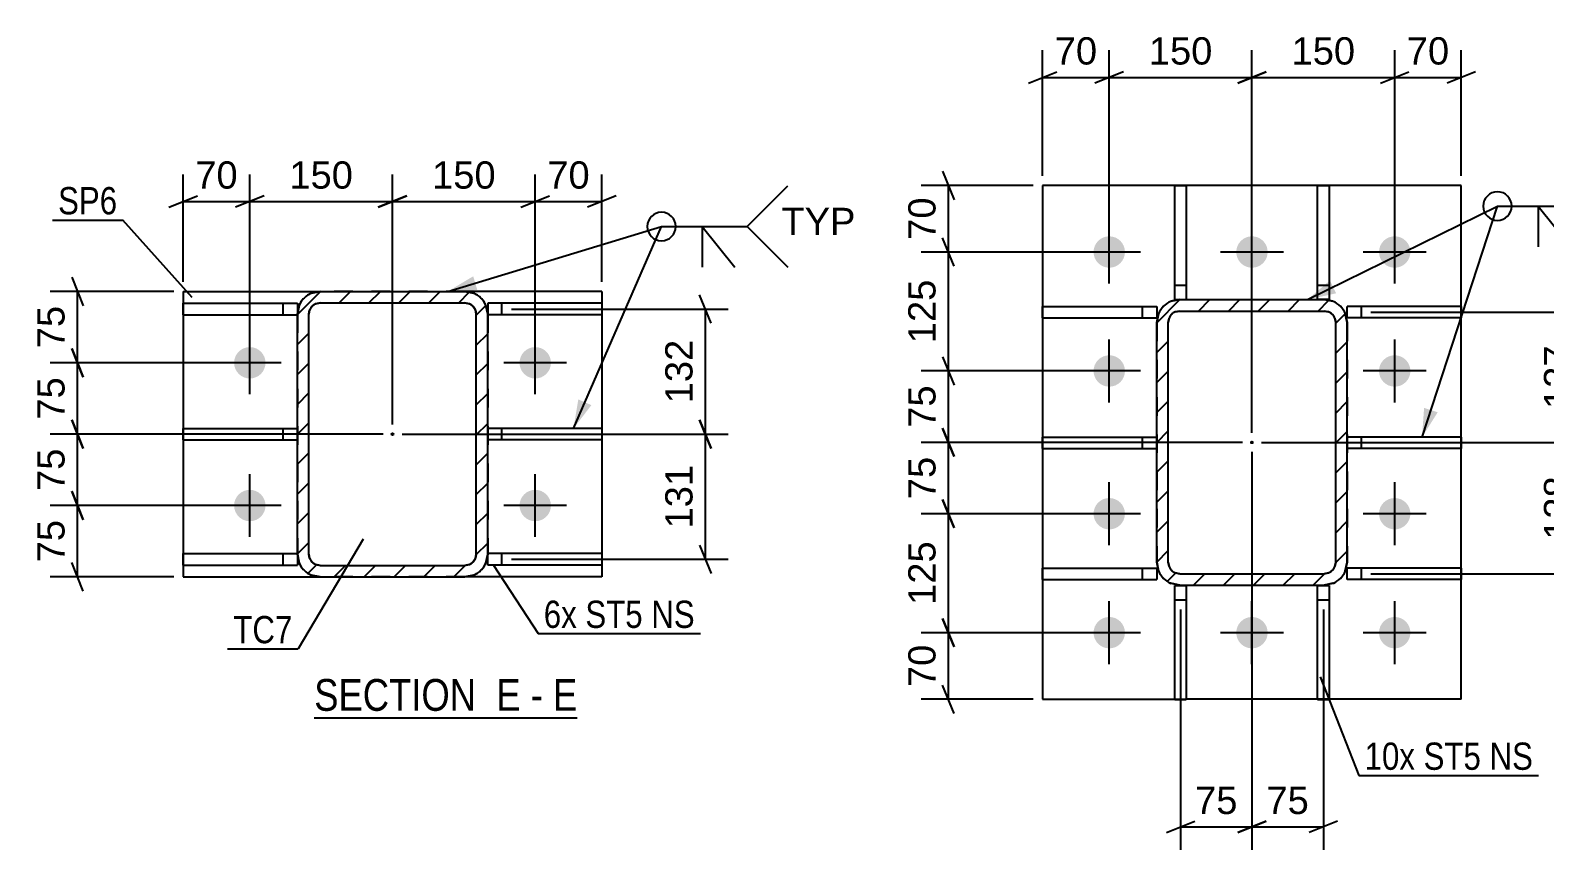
# Model space of a CAD drawing. Header units: millimetres. Extents: x 0 to 841, y 0 to 594.
# Drawn here: x 322.2 to 481.4, y 92.9 to 179 of the extents above; entities that cross this region are included whole.
import ezdxf

# ---------------------------------------------------------------- set-up
doc = ezdxf.new("R2010")
doc.units = ezdxf.units.MM
doc.linetypes.add('DXK_LINE_DOT2', pattern=[3.9198, 1.9599, -1.9599])
doc.linetypes.add('DXK_LINE_DOT3', pattern=[5.9187, 2.979, -0.9799, 0.9799, -0.9799])
doc.styles.add('Arial', font='ARIAL.TTF', dxfattribs={"height": 0.2})
doc.styles.add('Arial Narrow', font='ARIALN.TTF', dxfattribs={"height": 0.2})

# ---------------------------------------------------------------- blocks, each defined once
blk = doc.blocks.new('Unknown-284856987-15 - 11050')
at = {"color": 6, "linetype": 'Continuous'}
blk.add_line((352.08, 106.75), (379.72, 106.75), dxfattribs=at)
at = {"color": 0, "linetype": 'Continuous'}
for points in [[(370.18, 107.5), (370.18, 111), (352.08, 111), (352.08, 107.5)], [(373.79, 107.5), (373.79, 111), (371.23, 111), (371.23, 107.5)], [(376.12, 107.5), (376.12, 111), (374.84, 111), (374.84, 107.5)], [(379.72, 107.5), (379.72, 111), (377.17, 111), (377.17, 107.5)]]:
    blk.add_wipeout(points, dxfattribs=at)
at = {"color": 7, "linetype": 'Continuous', "style": 'Arial Narrow'}
for s, p in [('SECTION ', (352.08, 107.5)), ('E', (371.23, 107.5)), ('E', (377.17, 107.5)), ('-', (374.84, 107.5))]:
    blk.add_text(s, height=3.34, dxfattribs=at).set_placement(p)
blk = doc.blocks.new('Part-284856987-11074 - 11050')
at = {"color": 2, "linetype": 'Continuous'}
for p, q in [((382.31, 124.02), (370.31, 124.02)), ((370.31, 122.82), (370.31, 123.97)), ((382.31, 122.82), (370.31, 122.82)), ((382.31, 124.02), (382.31, 122.82))]:
    blk.add_line(p, q, dxfattribs=at)
at = {"color": 7, "linetype": 'DXK_LINE_DOT2'}
for p, q in [((370.31, 123.97), (370.31, 124.02)), ((370.31, 124.02), (370.31, 123.97)), ((371.81, 122.82), (371.81, 124.02))]:
    blk.add_line(p, q, dxfattribs=at)
blk = doc.blocks.new('Part-284856987-11075 - 11050')
at = {"color": 2, "linetype": 'Continuous'}
for p, q in [((338.31, 135.97), (338.31, 137.17)), ((338.31, 137.17), (350.31, 137.17)), ((338.31, 135.97), (350.31, 135.97))]:
    blk.add_line(p, q, dxfattribs=at)
at = {"color": 7, "linetype": 'DXK_LINE_DOT2'}
for p, q in [((348.81, 135.97), (348.81, 137.17)), ((350.31, 137.17), (350.31, 135.97))]:
    blk.add_line(p, q, dxfattribs=at)
blk = doc.blocks.new('Part-284856987-11051 - 11050')
at = {"linetype": 'Continuous'}
h = blk.add_hatch(dxfattribs=at)
h.set_pattern_fill('', scale=0.7, style=0, pattern_type=0)
h.set_pattern_definition([(45, (370.125, 150.0878), (-1.57154, 1.57154), [])])
h.paths.add_polyline_path([(370.31, 149.17), (370.13, 150.09), (369.6, 150.87), (368.83, 151.39), (367.91, 151.57), (352.71, 151.57), (351.79, 151.39), (351.01, 150.87), (350.49, 150.09), (350.31, 149.17), (350.31, 123.97), (350.49, 123.05), (351.01, 122.27), (351.79, 121.75), (352.71, 121.57), (367.91, 121.57), (368.83, 121.75), (369.6, 122.27), (370.13, 123.05), (370.31, 123.97)])
h.paths.add_polyline_path([(369.02, 123.51), (368.76, 123.12), (368.37, 122.86), (367.91, 122.77), (352.71, 122.77), (352.25, 122.86), (351.86, 123.12), (351.6, 123.51), (351.51, 123.97), (351.51, 149.17), (351.6, 149.63), (351.86, 150.02), (352.25, 150.28), (352.71, 150.37), (367.91, 150.37), (368.37, 150.28), (368.76, 150.02), (369.02, 149.63), (369.11, 149.17), (369.11, 123.97)])
blk.add_hatch(color=246, dxfattribs=at).paths.add_polyline_path([(360.31, 136.47, -1), (360.31, 136.67, -1)])
at = {"color": 7, "linetype": 'DXK_LINE_DOT2'}
for p, q in [((351.79, 151.39), (352.71, 151.57)), ((352.71, 151.57), (367.91, 151.57)), ((367.91, 151.57), (368.83, 151.39)), ((350.31, 149.17), (350.49, 150.09)), ((351.6, 149.63), (351.51, 149.17)), ((352.71, 150.37), (352.25, 150.28)), ((352.71, 150.37), (367.91, 150.37)), ((368.37, 150.28), (367.91, 150.37)), ((369.11, 149.17), (369.02, 149.63)), ((370.13, 150.09), (370.31, 149.17)), ((350.31, 149.17), (350.31, 123.97)), ((351.51, 123.97), (351.51, 149.17)), ((369.11, 123.97), (369.11, 149.17)), ((370.31, 149.17), (370.31, 123.97)), ((350.49, 123.05), (350.31, 123.97)), ((351.51, 123.97), (351.6, 123.51)), ((352.25, 122.86), (352.71, 122.77)), ((352.71, 122.77), (367.91, 122.77)), ((367.91, 122.77), (368.37, 122.86)), ((369.02, 123.51), (369.11, 123.97)), ((370.31, 123.97), (370.13, 123.05)), ((352.71, 121.57), (351.79, 121.75)), ((352.71, 121.57), (367.91, 121.57)), ((368.83, 121.75), (367.91, 121.57))]:
    blk.add_line(p, q, dxfattribs=at)
at = {"color": 2, "linetype": 'Continuous'}
for p, q in [((352.71, 151.57), (351.79, 151.39)), ((352.71, 151.57), (367.91, 151.57)), ((368.83, 151.39), (367.91, 151.57)), ((350.49, 150.09), (350.31, 149.17)), ((351.51, 149.17), (351.6, 149.63)), ((352.25, 150.28), (352.71, 150.37)), ((352.71, 150.37), (367.91, 150.37)), ((367.91, 150.37), (368.37, 150.28)), ((369.02, 149.63), (369.11, 149.17)), ((370.31, 149.17), (370.13, 150.09)), ((350.31, 123.97), (350.31, 149.17)), ((351.51, 123.97), (351.51, 149.17)), ((369.11, 123.97), (369.11, 149.17)), ((370.31, 123.97), (370.31, 149.17)), ((350.31, 123.97), (350.49, 123.05)), ((351.6, 123.51), (351.51, 123.97)), ((352.71, 122.77), (352.25, 122.86)), ((352.71, 122.77), (367.91, 122.77)), ((368.37, 122.86), (367.91, 122.77)), ((369.11, 123.97), (369.02, 123.51)), ((370.13, 123.05), (370.31, 123.97)), ((351.79, 121.75), (352.71, 121.57)), ((352.71, 121.57), (367.91, 121.57)), ((367.91, 121.57), (368.83, 121.75))]:
    blk.add_line(p, q, dxfattribs=at)
at = {"color": 7, "linetype": 'DXK_LINE_DOT3'}
blk.add_line((360.31, 136.57), (360.31, 136.57), dxfattribs=at)
at = {"color": 246, "linetype": 'DXK_LINE_DOT2'}
blk.add_line((360.31, 136.57), (360.31, 136.57), dxfattribs=at)
at = {"color": 246, "linetype": 'Continuous'}
blk.add_circle((360.31, 136.57), 0.1, dxfattribs=at)
at = {"color": 7, "linetype": 'DXK_LINE_DOT2'}
for centre, radius, start, end in [((352.71, 149.17), 2.4, 112.5, 157.5), ((367.91, 149.17), 2.4, 22.5, 67.5), ((352.71, 149.17), 1.2, 112.5, 157.5), ((367.91, 149.17), 1.2, 22.5, 67.5), ((352.71, 123.97), 2.4, 202.5, 247.5), ((352.71, 123.97), 1.2, 202.5, 247.5), ((367.91, 123.97), 1.2, 292.5, 337.5), ((367.91, 123.97), 2.4, 292.5, 337.5)]:
    blk.add_arc(centre, radius, start, end, dxfattribs=at)
at = {"color": 2, "linetype": 'Continuous'}
for centre, radius, start, end in [((352.71, 149.17), 2.4, 112.5, 157.5), ((367.91, 149.17), 2.4, 22.5, 67.5), ((352.71, 149.17), 1.2, 112.5, 157.5), ((367.91, 149.17), 1.2, 22.5, 67.5), ((352.71, 123.97), 2.4, 202.5, 247.5), ((352.71, 123.97), 1.2, 202.5, 247.5), ((367.91, 123.97), 1.2, 292.5, 337.5), ((367.91, 123.97), 2.4, 292.5, 337.5)]:
    blk.add_arc(centre, radius, start, end, dxfattribs=at)
blk = doc.blocks.new('Part-284856987-11076 - 11050')
at = {"color": 2, "linetype": 'Continuous'}
for p, q in [((338.31, 149.12), (338.31, 150.32)), ((338.31, 150.32), (350.31, 150.32)), ((350.31, 150.32), (350.31, 149.17)), ((338.31, 149.12), (350.31, 149.12))]:
    blk.add_line(p, q, dxfattribs=at)
at = {"color": 7, "linetype": 'DXK_LINE_DOT2'}
for p, q in [((348.81, 149.12), (348.81, 150.32)), ((350.31, 149.17), (350.31, 149.12))]:
    blk.add_line(p, q, dxfattribs=at)
blk = doc.blocks.new('Part-284856987-11068 - 11050')
at = {"color": 2, "linetype": 'Continuous'}
for p, q in [((338.31, 151.57), (338.31, 121.57)), ((338.31, 151.57), (352.71, 151.57)), ((382.31, 151.57), (367.91, 151.57)), ((382.31, 151.57), (382.31, 121.57)), ((338.31, 121.57), (352.71, 121.57)), ((382.31, 121.57), (367.91, 121.57))]:
    blk.add_line(p, q, dxfattribs=at)
at = {"color": 7, "linetype": 'DXK_LINE_DOT2'}
for p, q in [((367.91, 151.57), (352.71, 151.57)), ((367.91, 121.57), (352.71, 121.57))]:
    blk.add_line(p, q, dxfattribs=at)
blk = doc.blocks.new('Part-284856987-11072 - 11050')
at = {"color": 2, "linetype": 'Continuous'}
for p, q in [((382.31, 137.17), (370.31, 137.17)), ((382.31, 137.17), (382.31, 135.97)), ((382.31, 135.97), (370.31, 135.97))]:
    blk.add_line(p, q, dxfattribs=at)
at = {"color": 7, "linetype": 'DXK_LINE_DOT2'}
for p, q in [((370.31, 137.17), (370.31, 135.97)), ((371.81, 135.97), (371.81, 137.17))]:
    blk.add_line(p, q, dxfattribs=at)
blk = doc.blocks.new('Bolt-284856987-11137 - 11050')
at = {"linetype": 'Continuous'}
for points in [[(343.66, 144.07, -1), (346.96, 144.07, -1)], [(373.66, 144.07, -1), (376.96, 144.07, -1)], [(343.66, 129.07, -1), (346.96, 129.07, -1)], [(373.66, 129.07, -1), (376.96, 129.07, -1)]]:
    blk.add_hatch(color=1, dxfattribs=at).paths.add_polyline_path(points)
at = {"color": 1, "linetype": 'Continuous'}
for p, q in [((345.31, 140.77), (345.31, 147.37)), ((375.31, 140.77), (375.31, 147.37)), ((348.61, 144.07), (342.01, 144.07)), ((378.61, 144.07), (372.01, 144.07)), ((345.31, 125.77), (345.31, 132.37)), ((375.31, 125.77), (375.31, 132.37)), ((348.61, 129.07), (342.01, 129.07)), ((378.61, 129.07), (372.01, 129.07))]:
    blk.add_line(p, q, dxfattribs=at)
blk = doc.blocks.new('Part-284856987-11073 - 11050')
at = {"color": 2, "linetype": 'Continuous'}
for p, q in [((382.31, 150.32), (370.31, 150.32)), ((370.31, 150.32), (370.31, 149.17)), ((382.31, 150.32), (382.31, 149.12)), ((382.31, 149.12), (370.31, 149.12))]:
    blk.add_line(p, q, dxfattribs=at)
at = {"color": 7, "linetype": 'DXK_LINE_DOT2'}
for p, q in [((371.81, 149.12), (371.81, 150.32)), ((370.31, 149.17), (370.31, 149.12))]:
    blk.add_line(p, q, dxfattribs=at)
blk = doc.blocks.new('Part-284856987-11077 - 11050')
at = {"color": 2, "linetype": 'Continuous'}
for p, q in [((338.31, 122.82), (338.31, 124.02)), ((338.31, 124.02), (350.31, 124.02)), ((338.31, 122.82), (350.31, 122.82)), ((350.31, 123.97), (350.31, 122.82))]:
    blk.add_line(p, q, dxfattribs=at)
at = {"color": 7, "linetype": 'DXK_LINE_DOT2'}
for p, q in [((348.81, 122.82), (348.81, 124.02)), ((350.31, 123.97), (350.31, 124.02)), ((350.31, 124.02), (350.31, 123.97))]:
    blk.add_line(p, q, dxfattribs=at)
blk = doc.blocks.new('Part-284856987-11200 - 11164')
at = {"color": 2, "linetype": 'Continuous'}
for p, q in [((472.64, 122.5), (460.64, 122.5)), ((460.64, 121.3), (460.64, 122.5)), ((472.64, 121.3), (460.64, 121.3)), ((472.64, 122.5), (472.64, 121.3))]:
    blk.add_line(p, q, dxfattribs=at)
at = {"color": 7, "linetype": 'DXK_LINE_DOT2'}
blk.add_line((462.14, 121.3), (462.14, 122.5), dxfattribs=at)
blk = doc.blocks.new('Part-284856987-11184 - 11164')
at = {"color": 2, "linetype": 'Continuous'}
for p, q in [((428.64, 162.71), (428.64, 108.71)), ((472.64, 162.71), (428.64, 162.71)), ((472.64, 108.71), (472.64, 162.71)), ((428.64, 108.71), (442.54, 108.71)), ((457.54, 108.71), (443.74, 108.71)), ((472.64, 108.71), (458.74, 108.71))]:
    blk.add_line(p, q, dxfattribs=at)
at = {"color": 7, "linetype": 'DXK_LINE_DOT2'}
for p, q in [((442.54, 108.71), (443.74, 108.71)), ((458.74, 108.71), (457.54, 108.71))]:
    blk.add_line(p, q, dxfattribs=at)
blk = doc.blocks.new('Part-284856987-11198 - 11164')
at = {"color": 2, "linetype": 'Continuous'}
for p, q in [((472.64, 136.25), (460.64, 136.25)), ((472.64, 136.25), (472.64, 135.05)), ((472.64, 135.05), (460.64, 135.05))]:
    blk.add_line(p, q, dxfattribs=at)
at = {"color": 7, "linetype": 'DXK_LINE_DOT2'}
for p, q in [((460.64, 136.25), (460.64, 135.05)), ((462.14, 135.05), (462.14, 136.25))]:
    blk.add_line(p, q, dxfattribs=at)
blk = doc.blocks.new('Part-284856987-11166 - 11164')
at = {"linetype": 'Continuous'}
h = blk.add_hatch(dxfattribs=at)
h.set_pattern_fill('', scale=0.7, style=0, pattern_type=0)
h.set_pattern_definition([(45, (460.4528, 149.233), (-1.57154, 1.57154), [])])
h.paths.add_polyline_path([(460.64, 148.31), (460.45, 149.23), (459.93, 150.01), (459.15, 150.53), (458.24, 150.71), (443.04, 150.71), (442.12, 150.53), (441.34, 150.01), (440.82, 149.23), (440.64, 148.31), (440.64, 123.11), (440.82, 122.2), (441.34, 121.42), (442.12, 120.9), (443.04, 120.71), (458.24, 120.71), (459.15, 120.9), (459.93, 121.42), (460.45, 122.2), (460.64, 123.11)])
h.paths.add_polyline_path([(459.34, 122.66), (459.08, 122.27), (458.69, 122.01), (458.24, 121.91), (443.04, 121.91), (442.58, 122.01), (442.19, 122.27), (441.93, 122.66), (441.84, 123.11), (441.84, 148.31), (441.93, 148.77), (442.19, 149.16), (442.58, 149.42), (443.04, 149.51), (458.24, 149.51), (458.69, 149.42), (459.08, 149.16), (459.34, 148.77), (459.44, 148.31), (459.44, 123.11)])
blk.add_hatch(color=246, dxfattribs=at).paths.add_polyline_path([(450.64, 135.61, -1), (450.64, 135.81, -1)])
at = {"color": 7, "linetype": 'DXK_LINE_DOT2'}
for p, q in [((442.12, 150.53), (443.04, 150.71)), ((443.04, 150.71), (458.24, 150.71)), ((458.24, 150.71), (459.15, 150.53)), ((440.64, 148.31), (440.82, 149.23)), ((440.64, 148.31), (440.64, 123.11)), ((441.93, 148.77), (441.84, 148.31)), ((441.84, 123.11), (441.84, 148.31)), ((443.04, 149.51), (442.58, 149.42)), ((443.04, 149.51), (458.24, 149.51)), ((458.69, 149.42), (458.24, 149.51)), ((459.44, 148.31), (459.34, 148.77)), ((459.44, 123.11), (459.44, 148.31)), ((460.45, 149.23), (460.64, 148.31)), ((460.64, 148.31), (460.64, 123.11)), ((440.82, 122.2), (440.64, 123.11)), ((441.84, 123.11), (441.93, 122.66)), ((459.34, 122.66), (459.44, 123.11)), ((460.64, 123.11), (460.45, 122.2)), ((442.58, 122.01), (443.04, 121.91)), ((443.04, 121.91), (458.24, 121.91)), ((458.24, 121.91), (458.69, 122.01)), ((443.04, 120.71), (442.12, 120.9)), ((443.04, 120.71), (458.24, 120.71)), ((459.15, 120.9), (458.24, 120.71))]:
    blk.add_line(p, q, dxfattribs=at)
at = {"color": 2, "linetype": 'Continuous'}
for p, q in [((443.04, 150.71), (442.12, 150.53)), ((443.04, 150.71), (458.24, 150.71)), ((459.15, 150.53), (458.24, 150.71)), ((440.82, 149.23), (440.64, 148.31)), ((440.64, 123.11), (440.64, 148.31)), ((441.84, 148.31), (441.93, 148.77)), ((441.84, 123.11), (441.84, 148.31)), ((442.58, 149.42), (443.04, 149.51)), ((443.04, 149.51), (458.24, 149.51)), ((458.24, 149.51), (458.69, 149.42)), ((459.34, 148.77), (459.44, 148.31)), ((459.44, 123.11), (459.44, 148.31)), ((460.64, 148.31), (460.45, 149.23)), ((460.64, 123.11), (460.64, 148.31)), ((440.64, 123.11), (440.82, 122.2)), ((441.93, 122.66), (441.84, 123.11)), ((459.44, 123.11), (459.34, 122.66)), ((460.45, 122.2), (460.64, 123.11)), ((443.04, 121.91), (442.58, 122.01)), ((443.04, 121.91), (458.24, 121.91)), ((458.69, 122.01), (458.24, 121.91)), ((442.12, 120.9), (443.04, 120.71)), ((443.04, 120.71), (458.24, 120.71)), ((458.24, 120.71), (459.15, 120.9))]:
    blk.add_line(p, q, dxfattribs=at)
at = {"color": 7, "linetype": 'DXK_LINE_DOT3'}
blk.add_line((450.64, 135.71), (450.64, 135.71), dxfattribs=at)
at = {"color": 246, "linetype": 'DXK_LINE_DOT2'}
blk.add_line((450.64, 135.71), (450.64, 135.71), dxfattribs=at)
at = {"color": 246, "linetype": 'Continuous'}
blk.add_circle((450.64, 135.71), 0.1, dxfattribs=at)
at = {"color": 7, "linetype": 'DXK_LINE_DOT2'}
for centre, radius, start, end in [((443.04, 148.31), 2.4, 112.5, 157.5), ((458.24, 148.31), 2.4, 22.5, 67.5), ((443.04, 148.31), 1.2, 112.5, 157.5), ((458.24, 148.31), 1.2, 22.5, 67.5), ((443.04, 123.11), 1.2, 202.5, 247.5), ((458.24, 123.11), 1.2, 292.5, 337.5), ((443.04, 123.11), 2.4, 202.5, 247.5), ((458.24, 123.11), 2.4, 292.5, 337.5)]:
    blk.add_arc(centre, radius, start, end, dxfattribs=at)
at = {"color": 2, "linetype": 'Continuous'}
for centre, radius, start, end in [((443.04, 148.31), 2.4, 112.5, 157.5), ((458.24, 148.31), 2.4, 22.5, 67.5), ((443.04, 148.31), 1.2, 112.5, 157.5), ((458.24, 148.31), 1.2, 22.5, 67.5), ((443.04, 123.11), 1.2, 202.5, 247.5), ((458.24, 123.11), 1.2, 292.5, 337.5), ((443.04, 123.11), 2.4, 202.5, 247.5), ((458.24, 123.11), 2.4, 292.5, 337.5)]:
    blk.add_arc(centre, radius, start, end, dxfattribs=at)
blk = doc.blocks.new('Part-284856987-11199 - 11164')
at = {"color": 2, "linetype": 'Continuous'}
for p, q in [((472.64, 150), (460.64, 150)), ((460.64, 148.8), (460.64, 150)), ((472.64, 150), (472.64, 148.8)), ((472.64, 148.8), (460.64, 148.8))]:
    blk.add_line(p, q, dxfattribs=at)
at = {"color": 7, "linetype": 'DXK_LINE_DOT2'}
blk.add_line((462.14, 148.8), (462.14, 150), dxfattribs=at)
blk = doc.blocks.new('Part-284856987-11201 - 11164')
at = {"color": 2, "linetype": 'Continuous'}
for p, q in [((428.64, 135.05), (428.64, 136.25)), ((428.64, 136.25), (440.64, 136.25)), ((428.64, 135.05), (440.64, 135.05))]:
    blk.add_line(p, q, dxfattribs=at)
at = {"color": 7, "linetype": 'DXK_LINE_DOT2'}
for p, q in [((439.14, 135.05), (439.14, 136.25)), ((440.64, 136.25), (440.64, 135.05))]:
    blk.add_line(p, q, dxfattribs=at)
blk = doc.blocks.new('Part-284856987-11202 - 11164')
at = {"color": 2, "linetype": 'Continuous'}
for p, q in [((428.64, 148.8), (428.64, 150)), ((428.64, 150), (440.64, 150)), ((440.64, 150), (440.64, 148.8)), ((428.64, 148.8), (440.64, 148.8))]:
    blk.add_line(p, q, dxfattribs=at)
at = {"color": 7, "linetype": 'DXK_LINE_DOT2'}
blk.add_line((439.14, 148.8), (439.14, 150), dxfattribs=at)
blk = doc.blocks.new('Part-284856987-11203 - 11164')
at = {"color": 2, "linetype": 'Continuous'}
for p, q in [((428.64, 121.3), (428.64, 122.5)), ((428.64, 122.5), (440.64, 122.5)), ((428.64, 121.3), (440.64, 121.3)), ((440.64, 122.5), (440.64, 121.3))]:
    blk.add_line(p, q, dxfattribs=at)
at = {"color": 7, "linetype": 'DXK_LINE_DOT2'}
blk.add_line((439.14, 121.3), (439.14, 122.5), dxfattribs=at)
blk = doc.blocks.new('Part-284856987-11204 - 11164')
at = {"color": 2, "linetype": 'Continuous'}
for p, q in [((442.54, 108.65), (442.54, 120.65)), ((442.54, 120.65), (443.74, 120.65)), ((443.74, 120.65), (443.74, 108.65)), ((443.74, 108.65), (442.54, 108.65))]:
    blk.add_line(p, q, dxfattribs=at)
at = {"color": 7, "linetype": 'DXK_LINE_DOT2'}
blk.add_line((442.54, 119.15), (443.74, 119.15), dxfattribs=at)
blk = doc.blocks.new('Part-284856987-11205 - 11164')
at = {"color": 2, "linetype": 'Continuous'}
for p, q in [((457.54, 108.65), (457.54, 120.65)), ((457.54, 120.65), (458.74, 120.65)), ((458.74, 120.65), (458.74, 108.65)), ((458.74, 108.65), (457.54, 108.65))]:
    blk.add_line(p, q, dxfattribs=at)
at = {"color": 7, "linetype": 'DXK_LINE_DOT2'}
blk.add_line((457.54, 119.15), (458.74, 119.15), dxfattribs=at)
blk = doc.blocks.new('Part-284856987-11206 - 11164')
at = {"color": 2, "linetype": 'Continuous'}
for p, q in [((442.54, 150.71), (442.54, 162.71)), ((442.54, 162.71), (443.74, 162.71)), ((443.74, 162.71), (443.74, 150.71)), ((442.54, 150.71), (443.04, 150.71))]:
    blk.add_line(p, q, dxfattribs=at)
at = {"color": 7, "linetype": 'DXK_LINE_DOT2'}
for p, q in [((442.54, 152.21), (443.74, 152.21)), ((443.04, 150.71), (443.74, 150.71))]:
    blk.add_line(p, q, dxfattribs=at)
blk = doc.blocks.new('Part-284856987-11207 - 11164')
at = {"color": 2, "linetype": 'Continuous'}
for p, q in [((457.54, 150.71), (457.54, 162.71)), ((457.54, 162.71), (458.74, 162.71)), ((458.74, 162.71), (458.74, 150.71)), ((458.74, 150.71), (458.24, 150.71))]:
    blk.add_line(p, q, dxfattribs=at)
at = {"color": 7, "linetype": 'DXK_LINE_DOT2'}
for p, q in [((457.54, 152.21), (458.74, 152.21)), ((458.24, 150.71), (457.54, 150.71))]:
    blk.add_line(p, q, dxfattribs=at)
blk = doc.blocks.new('Bolt-284856987-11253 - 11164')
at = {"linetype": 'Continuous'}
for points in [[(433.99, 155.71, -1), (437.29, 155.71, -1)], [(448.99, 155.71, -1), (452.29, 155.71, -1)], [(463.99, 155.71, -1), (467.29, 155.71, -1)], [(433.99, 143.21, -1), (437.29, 143.21, -1)], [(463.99, 143.21, -1), (467.29, 143.21, -1)], [(433.99, 128.21, -1), (437.29, 128.21, -1)], [(463.99, 128.21, -1), (467.29, 128.21, -1)], [(433.99, 115.71, -1), (437.29, 115.71, -1)], [(448.99, 115.71, -1), (452.29, 115.71, -1)], [(463.99, 115.71, -1), (467.29, 115.71, -1)]]:
    blk.add_hatch(color=1, dxfattribs=at).paths.add_polyline_path(points)
at = {"color": 1, "linetype": 'Continuous'}
for p, q in [((435.64, 152.41), (435.64, 159.01)), ((450.64, 152.41), (450.64, 159.01)), ((465.64, 152.41), (465.64, 159.01)), ((438.94, 155.71), (432.34, 155.71)), ((453.94, 155.71), (447.34, 155.71)), ((468.94, 155.71), (462.34, 155.71)), ((435.64, 139.91), (435.64, 146.51)), ((465.64, 139.91), (465.64, 146.51)), ((438.94, 143.21), (432.34, 143.21)), ((468.94, 143.21), (462.34, 143.21)), ((435.64, 124.91), (435.64, 131.51)), ((465.64, 124.91), (465.64, 131.51)), ((438.94, 128.21), (432.34, 128.21)), ((468.94, 128.21), (462.34, 128.21)), ((435.64, 112.41), (435.64, 119.01)), ((450.64, 112.41), (450.64, 119.01)), ((465.64, 112.41), (465.64, 119.01)), ((438.94, 115.71), (432.34, 115.71)), ((453.94, 115.71), (447.34, 115.71)), ((468.94, 115.71), (462.34, 115.71))]:
    blk.add_line(p, q, dxfattribs=at)
blk = doc.blocks.new('StraightDimension-284856987-11829 - 11050')
at = {"color": 7, "linetype": 'Continuous'}
for p, q in [((375.31, 145.07), (375.31, 163.87)), ((382.31, 152.57), (382.31, 163.87)), ((373.81, 160.42), (376.81, 161.62)), ((375.31, 161.02), (382.31, 161.02)), ((383.81, 161.62), (380.81, 160.42))]:
    blk.add_line(p, q, dxfattribs=at)
at = {"color": 0}
blk.add_wipeout([(381.63, 161.77), (381.63, 165.97), (375.98, 165.97), (375.98, 161.77)], dxfattribs=at)
at = {"color": 3, "style": 'Arial'}
blk.add_text('70', height=2.865, dxfattribs=at).set_placement((376.58, 162.37))
blk = doc.blocks.new('StraightDimension-284856987-11831 - 11050')
at = {"color": 7, "linetype": 'Continuous'}
for p, q in [((345.31, 145.07), (345.31, 163.87)), ((360.31, 137.57), (360.31, 163.87)), ((346.81, 161.62), (343.81, 160.42)), ((345.31, 161.02), (360.31, 161.02)), ((358.81, 160.42), (361.81, 161.62))]:
    blk.add_line(p, q, dxfattribs=at)
at = {"color": 0}
blk.add_wipeout([(356.74, 161.77), (356.74, 165.97), (348.87, 165.97), (348.87, 161.77)], dxfattribs=at)
at = {"color": 3, "style": 'Arial'}
blk.add_text('150', height=2.865, dxfattribs=at).set_placement((349.47, 162.37))
blk = doc.blocks.new('StraightDimension-284856987-11874 - 11050')
at = {"color": 7, "linetype": 'Continuous'}
for p, q in [((326.59, 138.07), (327.79, 135.07)), ((359.31, 136.57), (324.34, 136.57)), ((327.19, 129.07), (327.19, 136.57)), ((327.79, 127.57), (326.59, 130.57)), ((344.31, 129.07), (324.34, 129.07))]:
    blk.add_line(p, q, dxfattribs=at)
at = {"color": 0}
blk.add_wipeout([(326.44, 135.64), (322.24, 135.64), (322.24, 130), (326.44, 130)], dxfattribs=at)
at = {"color": 3, "style": 'Arial'}
blk.add_text('75', height=2.865, rotation=90.0002, dxfattribs=at).set_placement((325.84, 130.6))
blk = doc.blocks.new('StraightDimension-284856987-11832 - 11050')
at = {"color": 7, "linetype": 'Continuous'}
for p, q in [((338.31, 152.57), (338.31, 163.87)), ((345.31, 145.07), (345.31, 163.87)), ((336.81, 160.42), (339.81, 161.62)), ((338.31, 161.02), (345.31, 161.02)), ((346.81, 161.62), (343.81, 160.42))]:
    blk.add_line(p, q, dxfattribs=at)
at = {"color": 0}
blk.add_wipeout([(344.63, 161.77), (344.63, 165.97), (338.98, 165.97), (338.98, 161.77)], dxfattribs=at)
at = {"color": 3, "style": 'Arial'}
blk.add_text('70', height=2.865, dxfattribs=at).set_placement((339.58, 162.37))
blk = doc.blocks.new('StraightDimension-284856987-11830 - 11050')
at = {"color": 7, "linetype": 'Continuous'}
for p, q in [((360.31, 137.57), (360.31, 163.87)), ((375.31, 145.07), (375.31, 163.87)), ((361.81, 161.62), (358.81, 160.42)), ((360.31, 161.02), (375.31, 161.02)), ((373.81, 160.42), (376.81, 161.62))]:
    blk.add_line(p, q, dxfattribs=at)
at = {"color": 0}
blk.add_wipeout([(371.74, 161.77), (371.74, 165.97), (363.87, 165.97), (363.87, 161.77)], dxfattribs=at)
at = {"color": 3, "style": 'Arial'}
blk.add_text('150', height=2.865, dxfattribs=at).set_placement((364.47, 162.37))
blk = doc.blocks.new('StraightDimension-284856987-11872 - 11050')
at = {"color": 7, "linetype": 'Continuous'}
for p, q in [((326.59, 153.07), (327.79, 150.07)), ((337.31, 151.57), (324.34, 151.57)), ((327.19, 144.07), (327.19, 151.57)), ((327.79, 142.57), (326.59, 145.57)), ((344.31, 144.07), (324.34, 144.07))]:
    blk.add_line(p, q, dxfattribs=at)
at = {"color": 0}
blk.add_wipeout([(326.44, 150.64), (322.24, 150.64), (322.24, 145), (326.44, 145)], dxfattribs=at)
at = {"color": 3, "style": 'Arial'}
blk.add_text('75', height=2.865, rotation=90.0002, dxfattribs=at).set_placement((325.84, 145.6))
blk = doc.blocks.new('StraightDimension-284856987-11873 - 11050')
at = {"color": 7, "linetype": 'Continuous'}
for p, q in [((326.59, 145.57), (327.79, 142.57)), ((344.31, 144.07), (324.34, 144.07)), ((327.19, 136.57), (327.19, 144.07)), ((327.79, 135.07), (326.59, 138.07)), ((359.31, 136.57), (324.34, 136.57))]:
    blk.add_line(p, q, dxfattribs=at)
at = {"color": 0}
blk.add_wipeout([(326.44, 143.14), (322.24, 143.14), (322.24, 137.5), (326.44, 137.5)], dxfattribs=at)
at = {"color": 3, "style": 'Arial'}
blk.add_text('75', height=2.865, rotation=90.0002, dxfattribs=at).set_placement((325.84, 138.1))
blk = doc.blocks.new('StraightDimension-284856987-11875 - 11050')
at = {"color": 7, "linetype": 'Continuous'}
for p, q in [((326.59, 130.57), (327.79, 127.57)), ((344.31, 129.07), (324.34, 129.07)), ((327.19, 121.57), (327.19, 129.07)), ((327.79, 120.07), (326.59, 123.07)), ((337.31, 121.57), (324.34, 121.57))]:
    blk.add_line(p, q, dxfattribs=at)
at = {"color": 0}
blk.add_wipeout([(326.44, 128.14), (322.24, 128.14), (322.24, 122.5), (326.44, 122.5)], dxfattribs=at)
at = {"color": 3, "style": 'Arial'}
blk.add_text('75', height=2.865, rotation=90.0002, dxfattribs=at).set_placement((325.84, 123.1))
blk = doc.blocks.new('StraightDimension-284856987-11915 - 11050')
at = {"color": 7, "linetype": 'Continuous'}
for p, q in [((393.79, 148.22), (392.59, 151.22)), ((372.81, 149.72), (395.59, 149.72)), ((393.19, 136.57), (393.19, 149.72)), ((392.59, 138.07), (393.79, 135.07)), ((361.31, 136.57), (395.59, 136.57))]:
    blk.add_line(p, q, dxfattribs=at)
at = {"color": 0}
blk.add_wipeout([(392.44, 147.08), (388.24, 147.08), (388.24, 139.21), (392.44, 139.21)], dxfattribs=at)
at = {"color": 3, "style": 'Arial'}
blk.add_text('132', height=2.865, rotation=90.0002, dxfattribs=at).set_placement((391.84, 139.81))
blk = doc.blocks.new('StraightDimension-284856987-11916 - 11050')
at = {"color": 7, "linetype": 'Continuous'}
for p, q in [((393.79, 135.07), (392.59, 138.07)), ((361.31, 136.57), (395.59, 136.57)), ((393.19, 123.42), (393.19, 136.57)), ((392.59, 124.92), (393.79, 121.92)), ((372.81, 123.42), (395.59, 123.42))]:
    blk.add_line(p, q, dxfattribs=at)
at = {"color": 0}
blk.add_wipeout([(392.44, 133.93), (388.24, 133.93), (388.24, 126.06), (392.44, 126.06)], dxfattribs=at)
at = {"color": 3, "style": 'Arial'}
blk.add_text('131', height=2.865, rotation=90.0002, dxfattribs=at).set_placement((391.84, 126.66))
blk = doc.blocks.new('StraightDimension-284856987-17160 - 11164')
at = {"color": 7, "linetype": 'Continuous'}
for p, q in [((418.13, 137.21), (419.33, 134.21)), ((449.64, 135.71), (415.88, 135.71)), ((418.73, 128.21), (418.73, 135.71)), ((419.33, 126.71), (418.13, 129.71)), ((434.64, 128.21), (415.88, 128.21))]:
    blk.add_line(p, q, dxfattribs=at)
at = {"color": 0}
blk.add_wipeout([(417.98, 134.79), (413.78, 134.79), (413.78, 129.14), (417.98, 129.14)], dxfattribs=at)
at = {"color": 3, "style": 'Arial'}
blk.add_text('75', height=2.865, rotation=90.0002, dxfattribs=at).set_placement((417.38, 129.74))
blk = doc.blocks.new('StraightDimension-284856987-17159 - 11164')
at = {"color": 7, "linetype": 'Continuous'}
for p, q in [((418.13, 144.71), (419.33, 141.71)), ((434.64, 143.21), (415.88, 143.21)), ((418.73, 135.71), (418.73, 143.21)), ((419.33, 134.21), (418.13, 137.21)), ((449.64, 135.71), (415.88, 135.71))]:
    blk.add_line(p, q, dxfattribs=at)
at = {"color": 0}
blk.add_wipeout([(417.98, 142.29), (413.78, 142.29), (413.78, 136.64), (417.98, 136.64)], dxfattribs=at)
at = {"color": 3, "style": 'Arial'}
blk.add_text('75', height=2.865, rotation=90.0002, dxfattribs=at).set_placement((417.38, 137.24))
blk = doc.blocks.new('StraightDimension-284856987-17161 - 11164')
at = {"color": 7, "linetype": 'Continuous'}
for p, q in [((418.13, 129.71), (419.33, 126.71)), ((434.64, 128.21), (415.88, 128.21)), ((418.73, 115.71), (418.73, 128.21)), ((419.33, 114.21), (418.13, 117.21)), ((434.64, 115.71), (415.88, 115.71))]:
    blk.add_line(p, q, dxfattribs=at)
at = {"color": 0}
blk.add_wipeout([(417.98, 125.9), (413.78, 125.9), (413.78, 118.03), (417.98, 118.03)], dxfattribs=at)
at = {"color": 3, "style": 'Arial'}
blk.add_text('125', height=2.865, rotation=90.0002, dxfattribs=at).set_placement((417.38, 118.63))
blk = doc.blocks.new('StraightDimension-284856987-17157 - 11164')
at = {"color": 7, "linetype": 'Continuous'}
for p, q in [((418.13, 164.21), (419.33, 161.21)), ((427.64, 162.71), (415.88, 162.71)), ((418.73, 155.71), (418.73, 162.71)), ((419.33, 154.21), (418.13, 157.21)), ((434.64, 155.71), (415.88, 155.71))]:
    blk.add_line(p, q, dxfattribs=at)
at = {"color": 0}
blk.add_wipeout([(417.98, 162.04), (413.78, 162.04), (413.78, 156.39), (417.98, 156.39)], dxfattribs=at)
at = {"color": 3, "style": 'Arial'}
blk.add_text('70', height=2.865, rotation=90.0002, dxfattribs=at).set_placement((417.38, 156.99))
blk = doc.blocks.new('StraightDimension-284856987-12113 - 11164')
at = {"color": 7, "linetype": 'Continuous'}
for p, q in [((486.14, 134.21), (484.94, 137.21)), ((451.64, 135.71), (487.94, 135.71)), ((485.54, 121.9), (485.54, 135.71)), ((484.94, 123.4), (486.14, 120.4)), ((463.14, 121.9), (487.94, 121.9))]:
    blk.add_line(p, q, dxfattribs=at)
at = {"color": 0}
blk.add_wipeout([(484.79, 132.74), (480.59, 132.74), (480.59, 124.87), (484.79, 124.87)], dxfattribs=at)
at = {"color": 3, "style": 'Arial'}
blk.add_text('138', height=2.865, rotation=90.0002, dxfattribs=at).set_placement((484.19, 125.47))
blk = doc.blocks.new('StraightDimension-284856987-11998 - 11164')
at = {"color": 7, "linetype": 'Continuous'}
for p, q in [((465.64, 156.71), (465.64, 176.91)), ((472.64, 163.71), (472.64, 176.91)), ((464.14, 173.46), (467.14, 174.66)), ((465.64, 174.06), (472.64, 174.06)), ((474.14, 174.66), (471.14, 173.46))]:
    blk.add_line(p, q, dxfattribs=at)
at = {"color": 0}
blk.add_wipeout([(471.96, 174.81), (471.96, 179.01), (466.31, 179.01), (466.31, 174.81)], dxfattribs=at)
at = {"color": 3, "style": 'Arial'}
blk.add_text('70', height=2.865, dxfattribs=at).set_placement((466.91, 175.41))
blk = doc.blocks.new('StraightDimension-284856987-12112 - 11164')
at = {"color": 7, "linetype": 'Continuous'}
for p, q in [((486.14, 147.9), (484.94, 150.9)), ((463.14, 149.4), (487.94, 149.4)), ((485.54, 135.71), (485.54, 149.4)), ((484.94, 137.21), (486.14, 134.21)), ((451.64, 135.71), (487.94, 135.71))]:
    blk.add_line(p, q, dxfattribs=at)
at = {"color": 0}
blk.add_wipeout([(484.79, 146.49), (480.59, 146.49), (480.59, 138.62), (484.79, 138.62)], dxfattribs=at)
at = {"color": 3, "style": 'Arial'}
blk.add_text('137', height=2.865, rotation=90.0002, dxfattribs=at).set_placement((484.19, 139.22))
blk = doc.blocks.new('StraightDimension-284856987-11999 - 11164')
at = {"color": 7, "linetype": 'Continuous'}
for p, q in [((450.64, 136.71), (450.64, 176.91)), ((465.64, 156.71), (465.64, 176.91)), ((452.14, 174.66), (449.14, 173.46)), ((450.64, 174.06), (465.64, 174.06)), ((464.14, 173.46), (467.14, 174.66))]:
    blk.add_line(p, q, dxfattribs=at)
at = {"color": 0}
blk.add_wipeout([(462.07, 174.81), (462.07, 179.01), (454.2, 179.01), (454.2, 174.81)], dxfattribs=at)
at = {"color": 3, "style": 'Arial'}
blk.add_text('150', height=2.865, dxfattribs=at).set_placement((454.8, 175.41))
blk = doc.blocks.new('StraightDimension-284856987-12000 - 11164')
at = {"color": 7, "linetype": 'Continuous'}
for p, q in [((435.64, 156.71), (435.64, 176.91)), ((450.64, 136.71), (450.64, 176.91)), ((437.14, 174.66), (434.14, 173.46)), ((435.64, 174.06), (450.64, 174.06)), ((449.14, 173.46), (452.14, 174.66))]:
    blk.add_line(p, q, dxfattribs=at)
at = {"color": 0}
blk.add_wipeout([(447.07, 174.81), (447.07, 179.01), (439.2, 179.01), (439.2, 174.81)], dxfattribs=at)
at = {"color": 3, "style": 'Arial'}
blk.add_text('150', height=2.865, dxfattribs=at).set_placement((439.8, 175.41))
blk = doc.blocks.new('StraightDimension-284856987-12001 - 11164')
at = {"color": 7, "linetype": 'Continuous'}
for p, q in [((428.64, 163.71), (428.64, 176.91)), ((435.64, 156.71), (435.64, 176.91)), ((427.14, 173.46), (430.14, 174.66)), ((428.64, 174.06), (435.64, 174.06)), ((437.14, 174.66), (434.14, 173.46))]:
    blk.add_line(p, q, dxfattribs=at)
at = {"color": 0}
blk.add_wipeout([(434.96, 174.81), (434.96, 179.01), (429.31, 179.01), (429.31, 174.81)], dxfattribs=at)
at = {"color": 3, "style": 'Arial'}
blk.add_text('70', height=2.865, dxfattribs=at).set_placement((429.91, 175.41))
blk = doc.blocks.new('StraightDimension-284856987-12096 - 11164')
at = {"color": 7, "linetype": 'Continuous'}
for p, q in [((450.64, 134.71), (450.64, 92.9)), ((458.14, 118.15), (458.14, 92.9)), ((449.14, 94.7), (452.14, 95.9)), ((459.64, 95.9), (456.64, 94.7)), ((450.64, 95.3), (458.14, 95.3))]:
    blk.add_line(p, q, dxfattribs=at)
at = {"color": 0}
blk.add_wipeout([(457.21, 96.05), (457.21, 100.25), (451.56, 100.25), (451.56, 96.05)], dxfattribs=at)
at = {"color": 3, "style": 'Arial'}
blk.add_text('75', height=2.865, dxfattribs=at).set_placement((452.16, 96.65))
blk = doc.blocks.new('StraightDimension-284856987-12097 - 11164')
at = {"color": 7, "linetype": 'Continuous'}
for p, q in [((450.64, 134.71), (450.64, 92.9)), ((443.14, 118.15), (443.14, 92.9)), ((441.64, 94.7), (444.64, 95.9)), ((452.14, 95.9), (449.14, 94.7)), ((443.14, 95.3), (450.64, 95.3))]:
    blk.add_line(p, q, dxfattribs=at)
at = {"color": 0}
blk.add_wipeout([(449.71, 96.05), (449.71, 100.25), (444.06, 100.25), (444.06, 96.05)], dxfattribs=at)
at = {"color": 3, "style": 'Arial'}
blk.add_text('75', height=2.865, dxfattribs=at).set_placement((444.66, 96.65))
blk = doc.blocks.new('StraightDimension-284856987-17158 - 11164')
at = {"color": 7, "linetype": 'Continuous'}
for p, q in [((419.33, 154.21), (418.13, 157.21)), ((434.64, 155.71), (415.88, 155.71)), ((418.73, 143.21), (418.73, 155.71)), ((418.13, 144.71), (419.33, 141.71)), ((434.64, 143.21), (415.88, 143.21))]:
    blk.add_line(p, q, dxfattribs=at)
at = {"color": 0}
blk.add_wipeout([(417.98, 153.4), (413.78, 153.4), (413.78, 145.53), (417.98, 145.53)], dxfattribs=at)
at = {"color": 3, "style": 'Arial'}
blk.add_text('125', height=2.865, rotation=90.0002, dxfattribs=at).set_placement((417.38, 146.13))
blk = doc.blocks.new('StraightDimension-284856987-17162 - 11164')
at = {"color": 7, "linetype": 'Continuous'}
for p, q in [((418.13, 117.21), (419.33, 114.21)), ((434.64, 115.71), (415.88, 115.71)), ((418.73, 108.71), (418.73, 115.71)), ((419.33, 107.21), (418.13, 110.21)), ((427.64, 108.71), (415.88, 108.71))]:
    blk.add_line(p, q, dxfattribs=at)
at = {"color": 0}
blk.add_wipeout([(417.98, 115.04), (413.78, 115.04), (413.78, 109.39), (417.98, 109.39)], dxfattribs=at)
at = {"color": 3, "style": 'Arial'}
blk.add_text('70', height=2.865, rotation=90.0002, dxfattribs=at).set_placement((417.38, 109.99))
blk = doc.blocks.new('MarkSet-284856987-11953 - 11050')
at = {"color": 0}
for points in [[(379.68, 116.21), (379.68, 119.21), (376.21, 119.21), (376.21, 116.21)], [(386.61, 116.21), (386.61, 119.21), (380.58, 119.21), (380.58, 116.21)], [(392.08, 116.21), (392.08, 119.21), (387.51, 119.21), (387.51, 116.21)]]:
    blk.add_wipeout(points, dxfattribs=at)
for points in [[(379.68, 116.21), (379.68, 119.21), (376.21, 119.21), (376.21, 116.21)], [(386.61, 116.21), (386.61, 119.21), (380.58, 119.21), (380.58, 116.21)], [(392.08, 116.21), (392.08, 119.21), (387.51, 119.21), (387.51, 116.21)]]:
    blk.add_wipeout(points, dxfattribs=at)
at = {"color": 30, "linetype": 'Continuous'}
for p, q in [((370.94, 122.82), (375.61, 115.61)), ((375.61, 115.61), (392.68, 115.61))]:
    blk.add_line(p, q, dxfattribs=at)
at = {"color": 3, "style": 'Arial Narrow'}
for s, p in [('6x', (376.21, 116.21)), ('ST5', (380.58, 116.21)), ('NS', (387.51, 116.21))]:
    blk.add_text(s, height=2.863, dxfattribs=at).set_placement(p)
blk = doc.blocks.new('Mark-284856987-11968 - 11050')
at = {"color": 0}
blk.add_wipeout([(349.79, 114.6), (349.79, 117.6), (343.58, 117.6), (343.58, 114.6)], dxfattribs=at)
blk.add_wipeout([(349.79, 114.6), (349.79, 117.6), (343.58, 117.6), (343.58, 114.6)], dxfattribs=at)
at = {"color": 30, "linetype": 'Continuous'}
for p in [(357.22, 125.54), (342.98, 114)]:
    blk.add_line(p, (350.39, 114), dxfattribs=at)
at = {"color": 3, "style": 'Arial Narrow'}
blk.add_text('TC7', height=2.863, dxfattribs=at).set_placement((343.58, 114.6))
blk = doc.blocks.new('Mark-284856987-11971 - 11050')
at = {"color": 0}
blk.add_wipeout([(331.37, 159.67), (331.37, 162.67), (325.16, 162.67), (325.16, 159.67)], dxfattribs=at)
blk.add_wipeout([(331.37, 159.67), (331.37, 162.67), (325.16, 162.67), (325.16, 159.67)], dxfattribs=at)
at = {"color": 30, "linetype": 'Continuous'}
for p in [(324.56, 159.07), (339.24, 150.92)]:
    blk.add_line(p, (331.97, 159.07), dxfattribs=at)
at = {"color": 3, "style": 'Arial Narrow'}
blk.add_text('SP6', height=2.863, dxfattribs=at).set_placement((325.16, 159.67))
blk = doc.blocks.new('WeldMark-284856987-14952 - 11050')
at = {"linetype": 'Continuous'}
for points in [[(369.22, 151.72), (366.13, 151.57), (368.79, 153.16)], [(381.21, 139.62), (379.33, 137.17), (379.84, 140.22)]]:
    blk.add_hatch(color=30, dxfattribs=at).paths.add_polyline_path(points)
at = {"color": 30, "linetype": 'Continuous'}
for p, q in [((366.13, 151.57), (388.58, 158.39)), ((379.33, 137.17), (388.58, 158.39)), ((388.58, 158.39), (397.58, 158.39))]:
    blk.add_line(p, q, dxfattribs=at)
at = {"color": 3, "linetype": 'Continuous'}
for q in [(396.3, 154.11), (392.87, 154.11)]:
    blk.add_line((392.87, 158.39), q, dxfattribs=at)
for start, end in [(90, 270), (270, 90)]:
    blk.add_arc((388.58, 158.39), 1.5, start, end, dxfattribs=at)
at = {"color": 0, "linetype": 'Continuous'}
blk.add_wipeout([(408.96, 157.49), (408.96, 160.49), (401.18, 160.49), (401.18, 157.49)], dxfattribs=at)
blk.add_wipeout([(408.96, 157.49), (408.96, 160.49), (401.18, 160.49), (401.18, 157.49)], dxfattribs=at)
at = {"color": 3, "linetype": 'Continuous'}
for q in [(401.87, 162.68), (401.87, 154.11)]:
    blk.add_line((397.58, 158.39), q, dxfattribs=at)
at = {"color": 3, "linetype": 'Continuous', "style": 'Arial'}
blk.add_text('TYP', height=2.865, dxfattribs=at).set_placement((401.18, 157.49))
blk = doc.blocks.new('MarkSet-284856987-11982 - 11164')
at = {"color": 0}
for points in [[(467.78, 101.3), (467.78, 104.3), (462.48, 104.3), (462.48, 101.3)], [(474.71, 101.3), (474.71, 104.3), (468.68, 104.3), (468.68, 101.3)], [(480.17, 101.3), (480.17, 104.3), (475.61, 104.3), (475.61, 101.3)]]:
    blk.add_wipeout(points, dxfattribs=at)
for points in [[(467.78, 101.3), (467.78, 104.3), (462.48, 104.3), (462.48, 101.3)], [(474.71, 101.3), (474.71, 104.3), (468.68, 104.3), (468.68, 101.3)], [(480.17, 101.3), (480.17, 104.3), (475.61, 104.3), (475.61, 101.3)]]:
    blk.add_wipeout(points, dxfattribs=at)
at = {"color": 30, "linetype": 'Continuous'}
for p, q in [((457.8, 111.08), (461.88, 100.7)), ((461.88, 100.7), (480.77, 100.7))]:
    blk.add_line(p, q, dxfattribs=at)
at = {"color": 3, "style": 'Arial Narrow'}
for s, p in [('10x', (462.48, 101.3)), ('ST5', (468.68, 101.3)), ('NS', (475.61, 101.3))]:
    blk.add_text(s, height=2.863, dxfattribs=at).set_placement(p)
blk = doc.blocks.new('WeldMark-284856987-14984 - 11164')
at = {"linetype": 'Continuous'}
for points in [[(459.49, 151.37), (456.47, 150.71), (458.83, 152.71)], [(470.16, 138.87), (468.51, 136.25), (468.73, 139.33)]]:
    blk.add_hatch(color=30, dxfattribs=at).paths.add_polyline_path(points)
at = {"color": 30, "linetype": 'Continuous'}
for p, q in [((456.47, 150.71), (476.44, 160.53)), ((468.51, 136.25), (476.44, 160.53)), ((476.44, 160.53), (485.44, 160.53))]:
    blk.add_line(p, q, dxfattribs=at)
at = {"color": 3, "linetype": 'Continuous'}
for q in [(484.15, 156.25), (480.72, 156.25)]:
    blk.add_line((480.72, 160.53), q, dxfattribs=at)
for start, end in [(90, 270), (270, 90)]:
    blk.add_arc((476.44, 160.53), 1.5, start, end, dxfattribs=at)
at = {"color": 0, "linetype": 'Continuous'}
blk.add_wipeout([(496.81, 159.63), (496.81, 162.63), (489.04, 162.63), (489.04, 159.63)], dxfattribs=at)
blk.add_wipeout([(496.81, 159.63), (496.81, 162.63), (489.04, 162.63), (489.04, 159.63)], dxfattribs=at)
at = {"color": 3, "linetype": 'Continuous'}
for q in [(489.72, 164.82), (489.72, 156.25)]:
    blk.add_line((485.44, 160.53), q, dxfattribs=at)
at = {"color": 3, "linetype": 'Continuous', "style": 'Arial'}
blk.add_text('TYP', height=2.865, dxfattribs=at).set_placement((489.04, 159.63))

msp = doc.modelspace()

# ---------------------------------------------------------------- block references
for name in ['Part-284856987-11184 - 11164', 'Part-284856987-11206 - 11164', 'Part-284856987-11207 - 11164', 'Bolt-284856987-11253 - 11164', 'Part-284856987-11068 - 11050', 'Part-284856987-11051 - 11050', 'Part-284856987-11076 - 11050', 'Part-284856987-11073 - 11050', 'Part-284856987-11202 - 11164', 'Part-284856987-11166 - 11164', 'Part-284856987-11199 - 11164', 'Bolt-284856987-11137 - 11050', 'Part-284856987-11075 - 11050', 'Part-284856987-11072 - 11050', 'Part-284856987-11201 - 11164', 'Part-284856987-11198 - 11164', 'Part-284856987-11077 - 11050', 'Part-284856987-11074 - 11050', 'Part-284856987-11203 - 11164', 'Part-284856987-11200 - 11164', 'Part-284856987-11204 - 11164', 'Part-284856987-11205 - 11164', 'Unknown-284856987-15 - 11050']:
    msp.add_blockref(name, (0, 0))

# ---------------------------------------------------------------- next in the draw order: block references
for name in ['StraightDimension-284856987-11998 - 11164', 'StraightDimension-284856987-11831 - 11050', 'StraightDimension-284856987-11829 - 11050', 'StraightDimension-284856987-17157 - 11164', 'StraightDimension-284856987-17160 - 11164', 'StraightDimension-284856987-12113 - 11164']:
    msp.add_blockref(name, (0, 0))

# ---------------------------------------------------------------- next in the draw order: block references
for name in ['StraightDimension-284856987-11832 - 11050', 'StraightDimension-284856987-12112 - 11164', 'StraightDimension-284856987-17159 - 11164', 'StraightDimension-284856987-11874 - 11050', 'StraightDimension-284856987-17161 - 11164']:
    msp.add_blockref(name, (0, 0))

# ---------------------------------------------------------------- next in the draw order: block references
for name in ['StraightDimension-284856987-11999 - 11164', 'StraightDimension-284856987-11830 - 11050', 'StraightDimension-284856987-11872 - 11050', 'StraightDimension-284856987-12096 - 11164', 'StraightDimension-284856987-11875 - 11050', 'StraightDimension-284856987-17162 - 11164']:
    msp.add_blockref(name, (0, 0))

# ---------------------------------------------------------------- next in the draw order: block references
for name in ['StraightDimension-284856987-12000 - 11164', 'WeldMark-284856987-14984 - 11164', 'Mark-284856987-11971 - 11050', 'StraightDimension-284856987-11915 - 11050', 'StraightDimension-284856987-11873 - 11050', 'StraightDimension-284856987-12097 - 11164', 'Mark-284856987-11968 - 11050', 'MarkSet-284856987-11982 - 11164']:
    msp.add_blockref(name, (0, 0))

# ---------------------------------------------------------------- next in the draw order: block references
for name in ['StraightDimension-284856987-12001 - 11164', 'StraightDimension-284856987-11916 - 11050']:
    msp.add_blockref(name, (0, 0))

# ---------------------------------------------------------------- next in the draw order: block references
for name in ['WeldMark-284856987-14952 - 11050', 'StraightDimension-284856987-17158 - 11164', 'MarkSet-284856987-11953 - 11050']:
    msp.add_blockref(name, (0, 0))

doc.saveas('drawing.dxf')
